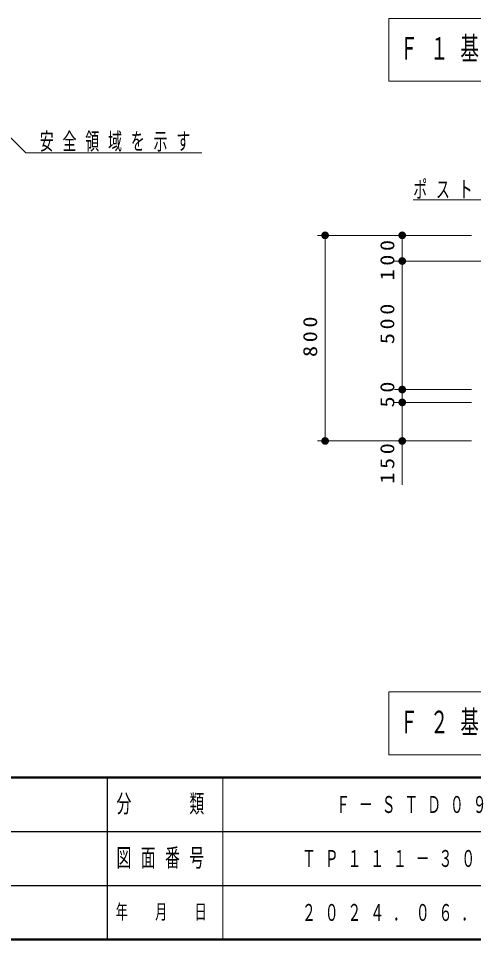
# Model space of a CAD drawing. Units: millimetres on the paper, with parts at other scales. Extents: x -385 to 0, y -594 to 267.
# Drawn here: x -146.5 to -87.5, y -594 to -474.5 of the extents above; entities that cross this region are included whole.
import ezdxf

# ---------------------------------------------------------------- set-up
doc = ezdxf.new("R2010")
doc.units = ezdxf.units.MM
doc.layers.add('LY_1', color=7, linetype='Continuous', lineweight=13)
doc.styles.add('ＭＳ ゴシック', font='')
doc.styles.get('ＭＳ ゴシック').set_extended_font_data('MS Gothic')

# ---------------------------------------------------------------- blocks, each defined once
blk = doc.blocks.new('filled_dot')
at = {"color": 0, "linetype": 'Continuous', "lineweight": -2, "const_width": 1.25}
blk.add_lwpolyline([(-0.625, 0, 1), (0.625, 0, 1)], format="xyb", close=True, dxfattribs=at)

msp = doc.modelspace()

# ---------------------------------------------------------------- linework, layer by layer
at = {"layer": 'LY_1'}
for p, q in [((-98.489, -474.539), (-98.489, -482.672)), ((-31.689, -474.539), (-98.489, -474.539)), ((-145.572, -491.974), (-155.545, -482.001)), ((-98.489, -482.672), (-31.689, -482.672)), ((-145.572, -491.974), (-122.748, -491.974)), ((-95.329, -498.077), (-85.16, -498.077)), ((-94.423, -502.67), (-107.756, -502.67)), ((-106.756, -529.336), (-106.756, -502.67)), ((-87.756, -502.67), (-97.756, -502.67)), ((-96.756, -506.003), (-96.756, -502.67)), ((-86.089, -506.003), (-97.756, -506.003)), ((-96.756, -522.67), (-96.756, -506.003)), ((-87.756, -522.67), (-97.756, -522.67)), ((-96.756, -524.336), (-96.756, -522.67)), ((-87.756, -524.336), (-97.756, -524.336)), ((-96.756, -535.017), (-96.756, -524.336)), ((-94.423, -529.336), (-107.756, -529.336)), ((-87.756, -529.336), (-97.756, -529.336)), ((-98.489, -561.888), (-98.489, -570.021)), ((-31.689, -561.888), (-98.489, -561.888)), ((-98.489, -570.021), (-31.689, -570.021)), ((-120, -573), (-120, -594))]:
    msp.add_line(p, q, dxfattribs=at)
at = {"layer": 'LY_1', "lineweight": 50}
for p, q in [((-385, -573), (0, -573)), ((-385, -594), (0, -594))]:
    msp.add_line(p, q, dxfattribs=at)
at = {"layer": 'LY_1', "lineweight": 25}
for p, q in [((-135, -573), (-135, -594)), ((-187.5, -580), (-70, -580)), ((-242.5, -587), (0, -587))]:
    msp.add_line(p, q, dxfattribs=at)

# ---------------------------------------------------------------- block references
at = {"layer": 'LY_1', "xscale": 0.4, "yscale": 0.4}
for p, rotation in [((-106.756, -502.67), 270), ((-96.756, -502.67), 270), ((-96.756, -506.003), 90), ((-96.756, -506.003), 270), ((-96.756, -522.67), 90), ((-96.756, -522.67), 270), ((-96.756, -524.336), 90), ((-96.756, -524.336), 270), ((-106.756, -529.336), 90), ((-96.756, -529.336), 90)]:
    msp.add_blockref('filled_dot', p, dxfattribs=dict(at, rotation=rotation))

# ---------------------------------------------------------------- texts
at = {"layer": 'LY_1', "style": 'ＭＳ ゴシック'}
for s, insert, char_height, attachment_point in [('\\T1.64;\\W0.6;Ｆ１基礎断面詳細図\u3000Ｓ＝１／３０', (-97.089, -478.605), 2.933, 4), ('\\T1.64;\\W0.6;安全領域を示す', (-143.748, -491.824), 2.199, 7), ('\\T1.64;\\W0.6;ポスト', (-95.329, -497.927), 2.199, 7), ('\\T1.64;\\W0.6;Ｆ２基礎断面詳細図\u3000Ｓ＝１／３０', (-97.089, -565.954), 2.933, 4), ('\\T1.64;\\W0.6;分\u3000\u3000類', (-127.5, -576.5), 2.346, 5), ('\\T1.64;\\W0.6;Ｆ－ＳＴＤ０９', (-95, -576.5), 2.199, 5), ('\\T1.64;\\W0.6;図面番号', (-127.5, -583.5), 2.346, 5), ('\\T1.64;\\W0.6;ＴＰ１１１－３０３Ｂ', (-95, -583.5), 2.199, 5), ('\\T1.64;\\W0.6;年\u3000月\u3000日', (-127.5, -590.5), 1.906, 5), ('\\T1.64;\\W0.6;２０２４．０６．２８', (-95, -590.5), 2.199, 5)]:
    msp.add_mtext(s, dxfattribs=dict(at, insert=insert, char_height=char_height, attachment_point=attachment_point))
at = {"layer": 'LY_1', "char_height": 1.833, "attachment_point": 8, "rotation": 90, "style": 'ＭＳ ゴシック'}
for s, insert in [('\\T1.33;\\W1.15;100', (-97.756, -505.656)), ('\\T1.33;\\W1.15;500', (-97.756, -513.92)), ('\\T1.33;\\W1.15;800', (-107.756, -515.586)), ('\\T1.34;\\W1.15;50', (-97.756, -523.075)), ('\\T1.33;\\W1.15;150', (-97.756, -532.017))]:
    msp.add_mtext(s, dxfattribs=dict(at, insert=insert))

doc.saveas('drawing.dxf')
